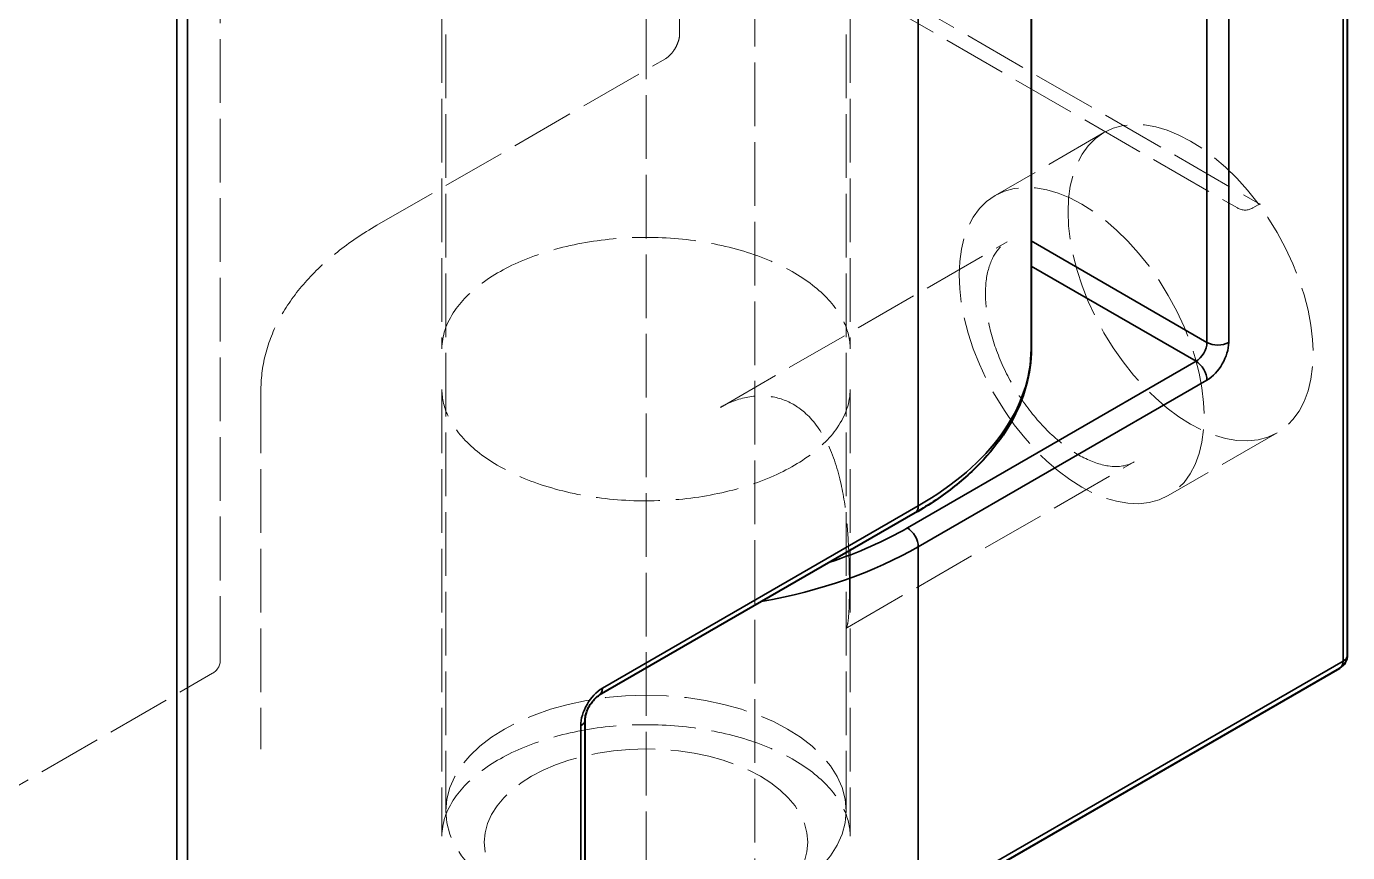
# Model space of a CAD drawing. Header units: millimetres. Extents: x 0 to 3567, y 0 to 2523.
# Drawn here: x 3247.29 to 3257.59, y 2194.32 to 2200.76 of the extents above; entities that cross this region are included whole.
import ezdxf

# ---------------------------------------------------------------- set-up
doc = ezdxf.new("R2010")
doc.units = ezdxf.units.MM
doc.header["$LTSCALE"] = 3
doc.linetypes.add('DASHED', pattern=[0.2067, 0.1654, -0.0413])
for name, color, linetype, lineweight, true_color in [('가려진 것(ISO)', 2, 'DASHED', 18, 0xffff00), ('가시적인 것(ISO)', 3, 'Continuous', 40, 0x00ff00), ('가시적인 좁은 것(ISO)', 3, 'Continuous', 35, 0x00ff00)]:
    doc.layers.add(name, color=color, linetype=linetype, lineweight=lineweight, true_color=true_color)

msp = doc.modelspace()

# ---------------------------------------------------------------- linework, layer by layer
at = {"layer": '가려진 것(ISO)'}
for p, q in [((3252.9691, 2121.8452), (3252.9691, 2222.7642)), ((3252.1206, 2210.7617), (3252.1206, 2193.3935)), ((3250.5606, 2208.7531), (3250.5606, 2194.644)), ((3253.6806, 2208.7531), (3253.6806, 2194.644)), ((3252.3824, 2200.6943), (3252.3824, 2207.8468)), ((3250.5306, 2205.1523), (3250.5306, 2198.2448)), ((3253.7106, 2205.1523), (3253.7106, 2198.2448)), ((3248.804, 2195.8198), (3248.804, 2201.3556)), ((3253.9273, 2200.9578), (3256.7275, 2199.3411)), ((3254.0898, 2200.9941), (3256.8899, 2199.3775)), ((3250.0241, 2199.206), (3252.2727, 2200.5042)), ((3255.6882, 2199.9283), (3254.8397, 2199.4384)), ((3256.8899, 2199.3656), (3256.8475, 2199.3411)), ((3252.7, 2197.7874), (3254.9348, 2199.0776)), ((3249.1206, 2197.9263), (3249.1206, 2195.1255)), ((3250.5306, 2197.9263), (3250.5306, 2194.4481)), ((3253.7106, 2197.9263), (3253.7106, 2194.4481)), ((3257.0382, 2197.59), (3256.1897, 2197.1001)), ((3253.69, 2196.0726), (3255.9248, 2197.3629)), ((3246.8773, 2194.6381), (3248.744, 2195.7159))]:
    msp.add_line(p, q, dxfattribs=at)
for centre, start, end in [((3256.7875, 2199.445), 240, 300), ((3248.684, 2195.8198), 300, 0)]:
    msp.add_arc(centre, 0.12, start, end, dxfattribs=at)
for centre, major_axis in [((3256.3632, 2198.7592), (0.675, -1.1691)), ((3255.5147, 2198.2693), (0.675, -1.1691)), ((3252.1206, 2194.644), (1.56, 0)), ((3252.1206, 2194.3991), (1.26, 0))]:
    msp.add_ellipse(centre, major_axis=major_axis, ratio=0.5773503, dxfattribs=at)
for points, knots in [([(3252.3824, 2200.6943), (3252.3824, 2200.6879), (3252.3818, 2200.6801), (3252.3788, 2200.662), (3252.3763, 2200.6515), (3252.369, 2200.6288), (3252.364, 2200.6165), (3252.3519, 2200.5919), (3252.3447, 2200.5795), (3252.329, 2200.5566), (3252.3205, 2200.5459), (3252.3037, 2200.5279), (3252.2954, 2200.5203), (3252.2823, 2200.5102), (3252.2772, 2200.5068), (3252.2727, 2200.5042)], [3.1415927, 3.1415927, 3.1415927, 3.1415927, 3.3483163, 3.3483163, 3.5717778, 3.5717778, 3.8108324, 3.8108324, 4.0588067, 4.0588067, 4.3064712, 4.3064712, 4.5441351, 4.5441351, 4.712389, 4.712389, 4.712389, 4.712389]), ([(3256.8899, 2199.3775), (3256.8941, 2199.3751), (3256.8977, 2199.3734), (3256.9033, 2199.3712), (3256.9052, 2199.3707), (3256.907, 2199.3703), (3256.9068, 2199.3704), (3256.9044, 2199.3704), (3256.9021, 2199.3702), (3256.8964, 2199.3687), (3256.893, 2199.3674), (3256.8899, 2199.3656)], [4.71238898, 4.71238898, 4.71238898, 4.71238898, 4.86946861, 4.86946861, 5.02654825, 5.02654825, 5.18362788, 5.18362788, 5.34070751, 5.34070751, 5.49778714, 5.49778714, 5.49778714, 5.49778714]), ([(3249.1206, 2197.9263), (3249.1206, 2198.0243), (3249.134, 2198.1222), (3249.1866, 2198.3142), (3249.2259, 2198.4082), (3249.328, 2198.5898), (3249.3909, 2198.6773), (3249.5381, 2198.844), (3249.6223, 2198.9232), (3249.8096, 2199.0721), (3249.9128, 2199.1417), (3250.0241, 2199.206)], [2.35619449, 2.35619449, 2.35619449, 2.35619449, 2.51327412, 2.51327412, 2.67035376, 2.67035376, 2.82743339, 2.82743339, 2.98451302, 2.98451302, 3.14159265, 3.14159265, 3.14159265, 3.14159265]), ([(3250.5306, 2198.2448), (3250.5306, 2198.3432), (3250.5625, 2198.443), (3250.6888, 2198.6262), (3250.7737, 2198.7088), (3250.986, 2198.8538), (3251.1109, 2198.9168), (3251.3916, 2199.0187), (3251.5474, 2199.0576), (3251.8743, 2199.1064), (3252.0455, 2199.1161), (3252.385, 2199.1048), (3252.5531, 2199.0837), (3252.868, 2199.0135), (3253.0148, 2198.9644), (3253.2713, 2198.8449), (3253.3812, 2198.7747), (3253.5552, 2198.6228), (3253.6188, 2198.5413), (3253.6938, 2198.388), (3253.7106, 2198.3162), (3253.7106, 2198.2448)], [3.9269908, 3.9269908, 3.9269908, 3.9269908, 4.3060204, 4.3060204, 4.6288436, 4.6288436, 4.936279, 4.936279, 5.2448294, 5.2448294, 5.5554317, 5.5554317, 5.8665814, 5.8665814, 6.176551, 6.176551, 6.4842379, 6.4842379, 6.7936225, 6.7936225, 7.0685835, 7.0685835, 7.0685835, 7.0685835]), ([(3255.9248, 2197.3629), (3255.8713, 2197.332), (3255.8047, 2197.3193), (3255.6604, 2197.3405), (3255.5914, 2197.3635), (3255.4506, 2197.4379), (3255.3793, 2197.4876), (3255.2395, 2197.6107), (3255.1711, 2197.6842), (3255.0452, 2197.848), (3254.9877, 2197.9384), (3254.8904, 2198.1264), (3254.8506, 2198.2239), (3254.793, 2198.4148), (3254.775, 2198.5081), (3254.7614, 2198.6795), (3254.7656, 2198.7578), (3254.7925, 2198.892), (3254.8153, 2198.9475), (3254.8696, 2199.0292), (3254.9, 2199.0576), (3254.9348, 2199.0776)], [0.7853982, 0.7853982, 0.7853982, 0.7853982, 1.2139593, 1.2139593, 1.5281232, 1.5281232, 1.8276663, 1.8276663, 2.1301317, 2.1301317, 2.4356626, 2.4356626, 2.7418351, 2.7418351, 3.0459998, 3.0459998, 3.3464403, 3.3464403, 3.6486665, 3.6486665, 3.9269908, 3.9269908, 3.9269908, 3.9269908]), ([(3253.7106, 2197.9263), (3253.7106, 2197.8279), (3253.6787, 2197.7281), (3253.5523, 2197.5449), (3253.4675, 2197.4623), (3253.2552, 2197.3173), (3253.1302, 2197.2543), (3252.8495, 2197.1524), (3252.6937, 2197.1135), (3252.3668, 2197.0647), (3252.1956, 2197.055), (3251.8562, 2197.0663), (3251.688, 2197.0874), (3251.3731, 2197.1576), (3251.2264, 2197.2067), (3250.9699, 2197.3262), (3250.86, 2197.3964), (3250.686, 2197.5483), (3250.6223, 2197.6298), (3250.5474, 2197.7831), (3250.5306, 2197.8549), (3250.5306, 2197.9263)], [5.4977871, 5.4977871, 5.4977871, 5.4977871, 5.8768167, 5.8768167, 6.1996399, 6.1996399, 6.5070753, 6.5070753, 6.8156258, 6.8156258, 7.126228, 7.126228, 7.4373777, 7.4373777, 7.7473473, 7.7473473, 8.0550342, 8.0550342, 8.3644188, 8.3644188, 8.6393798, 8.6393798, 8.6393798, 8.6393798]), ([(3253.7052, 2196.3876), (3253.7052, 2196.4593), (3253.7042, 2196.5403), (3253.6987, 2196.7107), (3253.6938, 2196.802), (3253.6752, 2196.9989), (3253.6598, 2197.1065), (3253.6101, 2197.3227), (3253.5729, 2197.4331), (3253.4777, 2197.6156), (3253.4201, 2197.6924), (3253.2995, 2197.7972), (3253.2375, 2197.8324), (3253.1084, 2197.8739), (3253.0399, 2197.8809), (3252.8963, 2197.869), (3252.8199, 2197.8472), (3252.7322, 2197.8051), (3252.7158, 2197.7965), (3252.6998, 2197.7873)], [0, 0, 0, 0, 0.04416002, 0.04416002, 0.08969567, 0.08969567, 0.14315828, 0.14315828, 0.20290085, 0.20290085, 0.25771924, 0.25771924, 0.30401453, 0.30401453, 0.35023665, 0.35023665, 0.40125069, 0.40125069, 0.41311694, 0.41311694, 0.41311694, 0.41311694]), ([(3253.6898, 2196.0725), (3253.685, 2196.0697), (3253.6808, 2196.0648), (3253.6808, 2196.0648), (3253.6809, 2196.0649), (3253.6819, 2196.0667), (3253.685, 2196.0733), (3253.6924, 2196.1025), (3253.6966, 2196.1305), (3253.7024, 2196.2058), (3253.7041, 2196.2559), (3253.7051, 2196.3366), (3253.7052, 2196.3615), (3253.7052, 2196.3876)], [0, 0, 0, 0, 0.02683406, 0.02683406, 0.03106959, 0.03106959, 0.05573285, 0.05573285, 0.09076461, 0.09076461, 0.12950477, 0.12950477, 0.14552405, 0.14552405, 0.14552405, 0.14552405]), ([(3250.5306, 2194.4481), (3250.5306, 2194.5465), (3250.5625, 2194.6463), (3250.6888, 2194.8295), (3250.7737, 2194.9121), (3250.986, 2195.0571), (3251.1109, 2195.1201), (3251.3916, 2195.222), (3251.5474, 2195.2609), (3251.8743, 2195.3097), (3252.0455, 2195.3194), (3252.385, 2195.3081), (3252.5531, 2195.287), (3252.868, 2195.2168), (3253.0148, 2195.1677), (3253.2713, 2195.0482), (3253.3812, 2194.978), (3253.5552, 2194.8261), (3253.6188, 2194.7446), (3253.6938, 2194.5913), (3253.7106, 2194.5195), (3253.7106, 2194.4481)], [2.3561945, 2.3561945, 2.3561945, 2.3561945, 2.7352241, 2.7352241, 3.0580472, 3.0580472, 3.3654826, 3.3654826, 3.6740331, 3.6740331, 3.9846354, 3.9846354, 4.2957851, 4.2957851, 4.6057546, 4.6057546, 4.9134416, 4.9134416, 5.2228262, 5.2228262, 5.4977871, 5.4977871, 5.4977871, 5.4977871])]:
    msp.add_open_spline(points, degree=3, knots=knots, dxfattribs=at)
for points in [[(3252.6998, 2197.7873), (3252.6999, 2197.7873), (3252.6999, 2197.7873), (3252.6999, 2197.7873)], [(3253.6898, 2196.0725), (3253.6898, 2196.0725), (3253.6898, 2196.0725), (3253.6898, 2196.0725)]]:
    msp.add_open_spline(points, degree=3, dxfattribs=at)
at = {"layer": '가시적인 것(ISO)'}
for p, q in [((3257.5863, 2195.8604), (3257.5863, 2209.0064)), ((3255.1206, 2204.7127), (3255.1206, 2198.2448)), ((3254.217, 2196.9651), (3251.7563, 2195.5444)), ((3254.217, 2193.8458), (3257.5263, 2195.7564)), ((3251.6466, 2192.4311), (3251.6466, 2195.3544))]:
    msp.add_line(p, q, dxfattribs=at)
msp.add_arc((3257.4663, 2195.8604), 0.12, 300.00001, 0, dxfattribs=at)
for points, knots in [([(3255.1206, 2198.2448), (3255.1206, 2198.1468), (3255.1072, 2198.0489), (3255.0545, 2197.8569), (3255.0153, 2197.7629), (3254.9131, 2197.5813), (3254.8502, 2197.4938), (3254.7031, 2197.3271), (3254.6189, 2197.2479), (3254.4315, 2197.099), (3254.3284, 2197.0294), (3254.217, 2196.9651)], [0.78539816, 0.78539816, 0.78539816, 0.78539816, 0.9424778, 0.9424778, 1.09955743, 1.09955743, 1.25663706, 1.25663706, 1.41371669, 1.41371669, 1.57079633, 1.57079633, 1.57079633, 1.57079633]), ([(3251.6466, 2195.3544), (3251.6466, 2195.3607), (3251.6472, 2195.3685), (3251.6502, 2195.3866), (3251.6527, 2195.3971), (3251.66, 2195.4198), (3251.665, 2195.4321), (3251.6771, 2195.4567), (3251.6843, 2195.4691), (3251.7, 2195.4921), (3251.7085, 2195.5027), (3251.7253, 2195.5208), (3251.7336, 2195.5283), (3251.7467, 2195.5384), (3251.7518, 2195.5418), (3251.7563, 2195.5444)], [3.1415927, 3.1415927, 3.1415927, 3.1415927, 3.3483163, 3.3483163, 3.5717778, 3.5717778, 3.8108324, 3.8108324, 4.0588067, 4.0588067, 4.3064712, 4.3064712, 4.5441351, 4.5441351, 4.712389, 4.712389, 4.712389, 4.712389])]:
    msp.add_open_spline(points, degree=3, knots=knots, dxfattribs=at)
at = {"layer": '가시적인 좁은 것(ISO)'}
for p, q in [((3257.5511, 2195.8114), (3257.5511, 2208.9574)), ((3256.4905, 2205.4463), (3256.4905, 2198.2938)), ((3256.6602, 2205.4463), (3256.6602, 2198.2938)), ((3254.2419, 2203.9276), (3254.2419, 2197.02)), ((3248.4646, 2190.594), (3248.4646, 2203.74)), ((3248.5495, 2190.6142), (3248.5495, 2203.7603)), ((3256.4905, 2198.2938), (3255.1206, 2199.0847)), ((3256.4056, 2198.1468), (3255.1206, 2198.8887)), ((3256.4056, 2198.1468), (3254.157, 2196.8486)), ((3256.4905, 2197.9998), (3254.2419, 2196.7016)), ((3254.2419, 2197.02), (3251.7812, 2195.5993)), ((3254.2419, 2196.7016), (3254.2419, 2193.9008)), ((3254.2419, 2193.9008), (3257.5511, 2195.8114)), ((3251.6115, 2192.3821), (3251.6115, 2195.3054))]:
    msp.add_line(p, q, dxfattribs=at)
for centre, major_axis, start_param, end_param in [((3256.4056, 2198.2448), (-0.06, -0.1039), 0.7853982, 2.3561945), ((3256.4905, 2198.1958), (0.12, 0.2078), 3.9269908, 5.4977871), ((3256.5753, 2198.3427), (-0.12, 0), 0.7853982, 2.3561945), ((3252.1206, 2198.2448), (3, 0), 5.4977871, 6.2831853), ((3256.4056, 2198.0488), (0.06, -0.1039), 0.7853982, 2.3561945), ((3254.157, 2197.069), (0.06, -0.1039), 0, 0.7853982), ((3252.1206, 2198.0243), (-2.88, 0), 2.0915118, 2.3561945), ((3254.157, 2196.7506), (-0.06, 0.1039), 3.9269908, 5.4977871), ((3252.1206, 2197.9263), (-3, 0), 1.875272, 2.3561945), ((3257.4663, 2195.8604), (0.06, -0.1039), 0.0000003, 0.7853982), ((3257.4663, 2195.8604), (0.12, 0), 5.4977871, 6.2831853), ((3251.7812, 2195.4034), (-0.12, -0.2078), 3.9269908, 5.4977871), ((3251.6963, 2195.6483), (0.06, -0.1039), 0, 0.7853982), ((3251.5266, 2195.3544), (0.12, 0), 5.4977871, 6.2831853)]:
    msp.add_ellipse(centre, major_axis=major_axis, ratio=0.5773503, start_param=start_param, end_param=end_param, dxfattribs=at)

doc.saveas('drawing.dxf')
